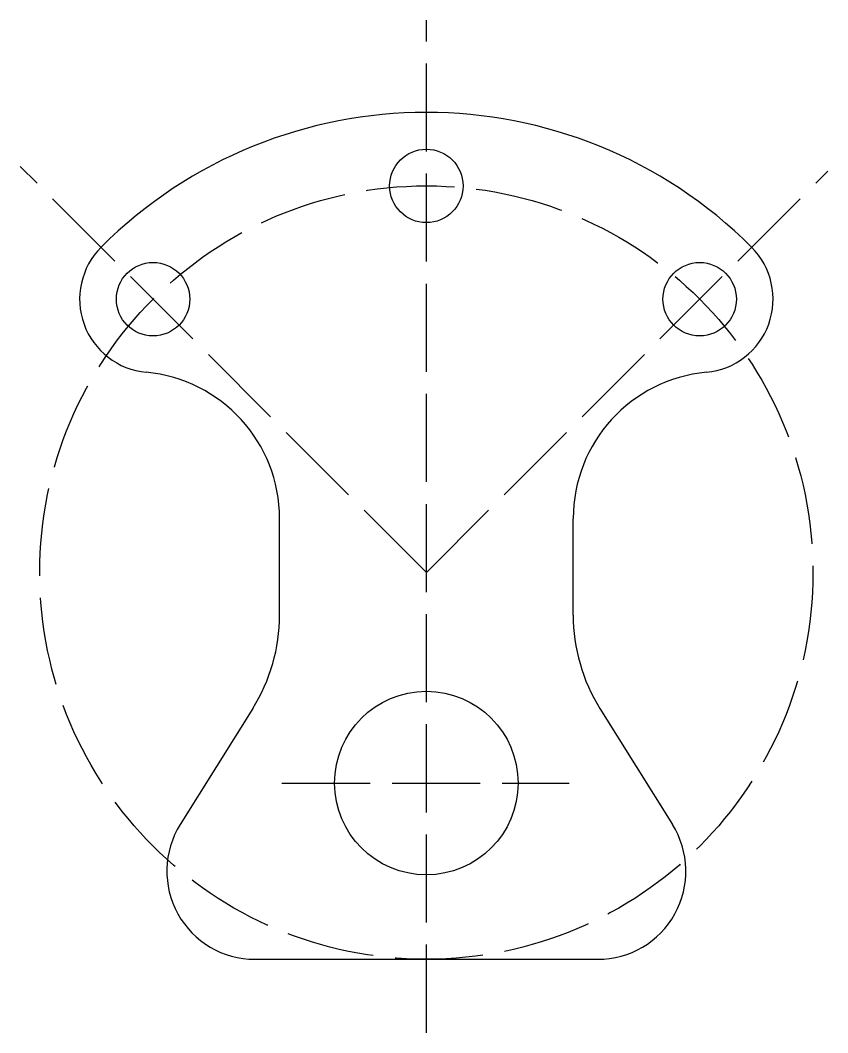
# Model space of a CAD drawing. Header units: inches. Extents: x -10 to 100, y -10 to 128.
import ezdxf

# ---------------------------------------------------------------- set-up
doc = ezdxf.new("R2010")
doc.units = ezdxf.units.IN
doc.header["$MEASUREMENT"] = 0
doc.linetypes.add('ACAD_ISO02W100', pattern=[15, 12, -3])
doc.layers.add('Pagalbinis', color=8, linetype='ACAD_ISO02W100')

msp = doc.modelspace()

# ---------------------------------------------------------------- linework, layer by layer
for p, q in [((25, 46.88), (25, 60.02)), ((65, 46.88), (65, 60.02)), ((21.35, 34.16), (11.47, 18.36)), ((68.65, 34.16), (78.53, 18.36)), ((21.65, 0), (68.35, 0))]:
    msp.add_line(p, q)
for centre, radius in [((45, 105.31), 5), ((7.77, 89.89), 5), ((82.23, 89.89), 5), ((45, 24), 12.5)]:
    msp.add_circle(centre, radius)
for centre, radius, start, end in [((45, 52.66), 62.66, 45, 135), ((7.77, 89.89), 10, 135, 264.709), ((82.23, 89.89), 10, 275.291, 45), ((5, 60.02), 20, 0, 84.709), ((85, 60.02), 20, 95.291, 180), ((1, 46.88), 24, 327.9946, 0), ((89, 46.88), 24, 180, 212.0054), ((21.65, 12), 12, 147.9946, 270), ((68.35, 12), 12, 270, 32.0054)]:
    msp.add_arc(centre, radius, start, end)
at = {"layer": 'Pagalbinis'}
for p, q in [((45, -10), (45, 127.87)), ((45, 52.66), (-10.32, 107.98)), ((45, 52.66), (99.68, 107.34)), ((25.33, 24), (64.44, 24))]:
    msp.add_line(p, q, dxfattribs=at)
msp.add_circle((45, 52.66), 52.66, dxfattribs=at)

doc.saveas('drawing.dxf')
